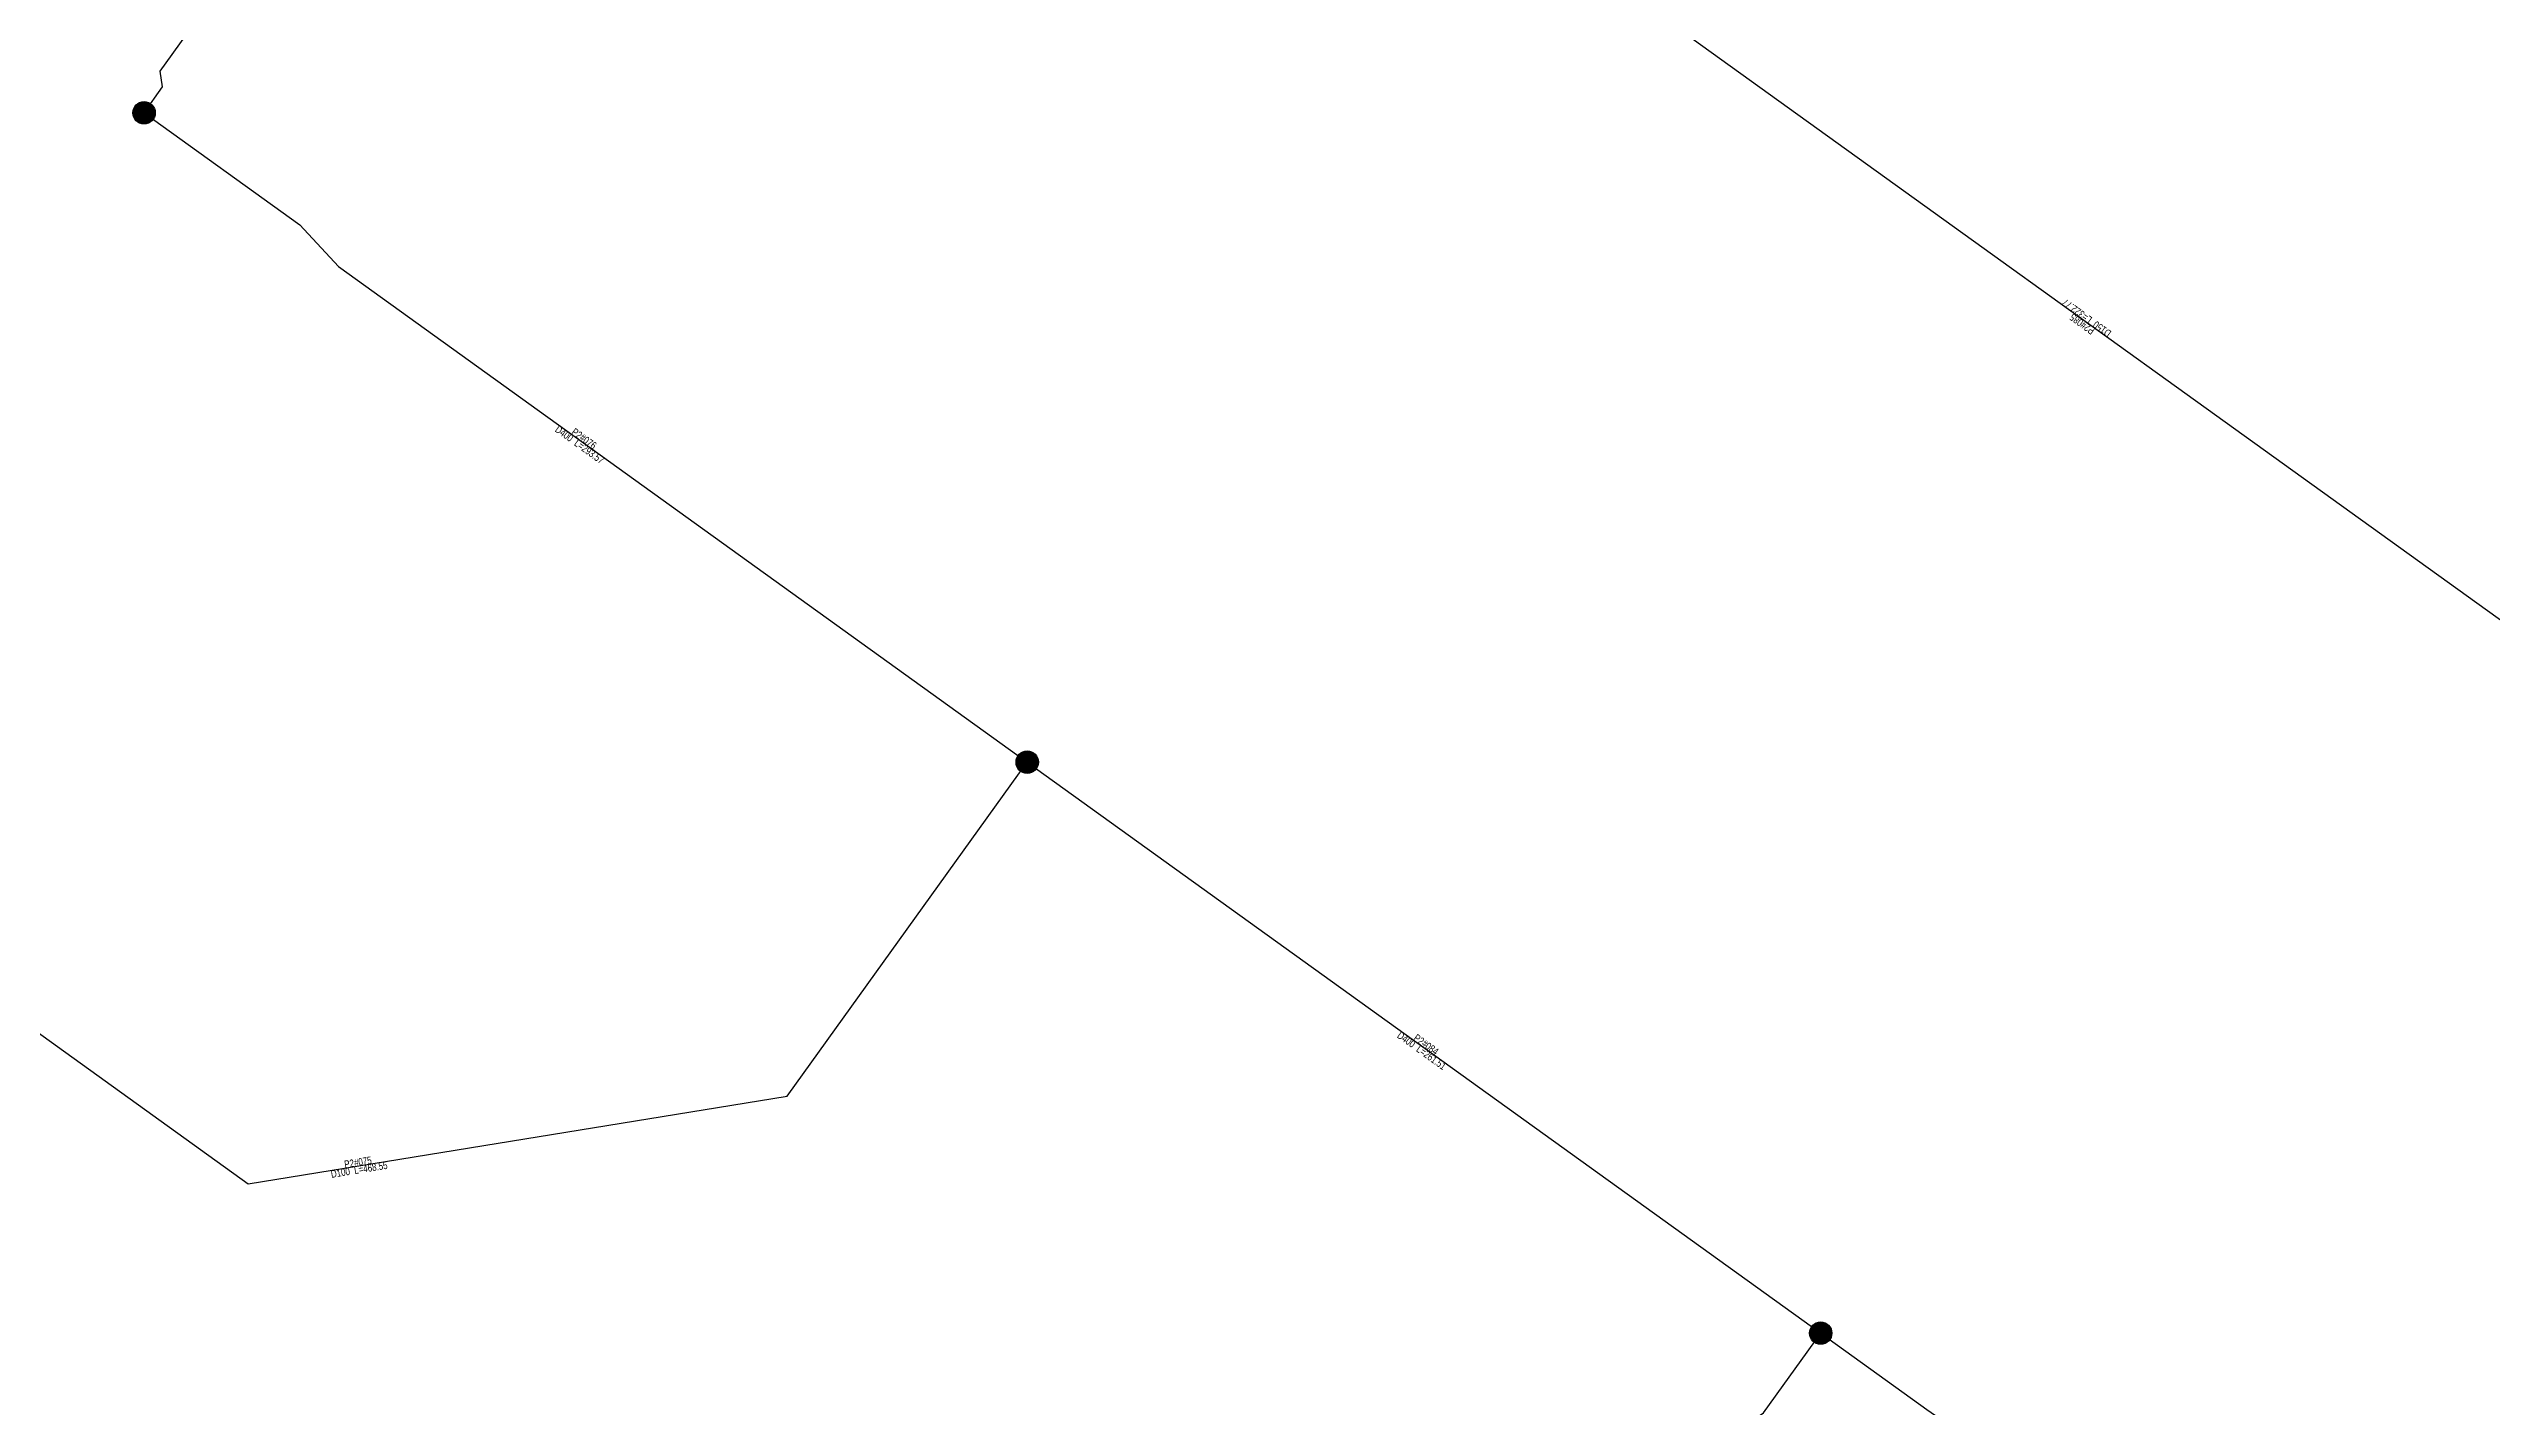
# Model space of a CAD drawing. Header units: metres. Extents: x 145472 to 149777, y 297313 to 301407.
# Drawn here: x 147286 to 147939, y 299353 to 299717 of the extents above; entities that cross this region are included whole.
import ezdxf
from ezdxf.enums import TextEntityAlignment as Align

# ---------------------------------------------------------------- set-up
doc = ezdxf.new("R2010")
doc.units = ezdxf.units.M
for name, color, linetype in [('EPANET2-JUNCTION', 7, 'Continuous'), ('EPANET2-PIPE', 3, 'Continuous'), ('EPANET2-PIPE_no', 7, 'Continuous')]:
    doc.layers.add(name, color=color, linetype=linetype)

# ---------------------------------------------------------------- blocks, each defined once
blk = doc.blocks.new('PIPE_BLOCK')
at = {"width": 0.8}
for tag, p in [('INFO', (0, -1)), ('ID', (0, 1))]:
    blk.add_attdef(tag, text='', height=2, dxfattribs=at).set_placement(p, align=Align.MIDDLE_CENTER)
blk = doc.blocks.new('JUNCTION_BLOCK')
h = blk.add_hatch(color=255)
edge = h.paths.add_edge_path()
edge.add_arc((0, 0), 3, 0, 360)
at = {"color": 5}
blk.add_circle((0, 0), 3, dxfattribs=at)
at = {"color": 5, "width": 0.7}
blk.add_attdef('ID', text='', height=3, dxfattribs=at).set_placement((0, 0), align=Align.MIDDLE_CENTER)

msp = doc.modelspace()

# ---------------------------------------------------------------- linework, layer by layer
at = {"layer": 'EPANET2-PIPE'}
for points in [[(147311.28, 299699.48), (147316.26, 299706.41), (147315.58, 299710.59), (147361.64, 299774.61), (147367.97, 299788.54), (147443.65, 299893.71), (147447.84, 299894.4), (147459.54, 299910.65)], [(147961.4, 299549.52), (147699.41, 299738.04)], [(147311.28, 299699.48), (147352.92, 299669.52), (147363.34, 299658.33), (147547.57, 299525.75)], [(147180.1, 299527.41), (147195.47, 299515.42), (147196.51, 299515.59), (147339.18, 299412.93), (147483.3, 299436.43), (147547.57, 299525.75)], [(147547.57, 299525.75), (147759.84, 299373.01)], [(147110.17, 299430.28), (147264.94, 299318.91), (147298.69, 299298.12), (147328.12, 299282.79), (147363.42, 299261.69), (147441.28, 299208.78), (147512.42, 299221.43), (147556.19, 299282.47), (147605.31, 299306.75), (147656.13, 299305.19), (147693.19, 299316.15), (147744.51, 299351.7), (147759.84, 299373.01)], [(147759.84, 299373.01), (147788.25, 299352.56), (147813.58, 299335.13), (147904.32, 299284.19), (148024.22, 299213.56), (148056.04, 299190.66)]]:
    msp.add_lwpolyline(points, dxfattribs=at)

# ---------------------------------------------------------------- block references
at = {"layer": 'EPANET2-JUNCTION'}
ref = msp.add_blockref('JUNCTION_BLOCK', (147311.28, 299699.48), dxfattribs=at)
ref.add_attrib('ID', 'B004', dxfattribs={"layer": '0', "color": 5, "height": 3, "width": 0.55}).set_placement((147311.28, 299699.48), align=Align.MIDDLE_CENTER)
ref = msp.add_blockref('JUNCTION_BLOCK', (147547.57, 299525.75), dxfattribs=at)
ref.add_attrib('ID', 'B053', dxfattribs={"layer": '0', "color": 5, "height": 3, "width": 0.55}).set_placement((147547.57, 299525.75), align=Align.MIDDLE_CENTER)
ref = msp.add_blockref('JUNCTION_BLOCK', (147759.84, 299373.01), dxfattribs=at)
ref.add_attrib('ID', 'B054', dxfattribs={"layer": '0', "color": 5, "height": 3, "width": 0.55}).set_placement((147759.84, 299373.01), align=Align.MIDDLE_CENTER)
at = {"layer": 'EPANET2-PIPE_no'}
for p, rotation, values in [((147830.4, 299643.78), 144.2614691121567, {'ID': 'P2#085', 'INFO': 'D150  L=322.77'}), ((147428.43, 299611.49), 324.2614691143227, {'ID': 'P2#076', 'INFO': 'D400  L=293.57'}), ((147653.71, 299449.38), 324.2614691143313, {'ID': 'P2#084', 'INFO': 'D400  L=261.51'}), ((147368.67, 299417.74), 9.261619588241084, {'ID': 'P2#075', 'INFO': 'D100  L=468.55'})]:
    msp.add_blockref('PIPE_BLOCK', p, dxfattribs=dict(at, rotation=rotation)).add_auto_attribs(values)

doc.saveas('drawing.dxf')
